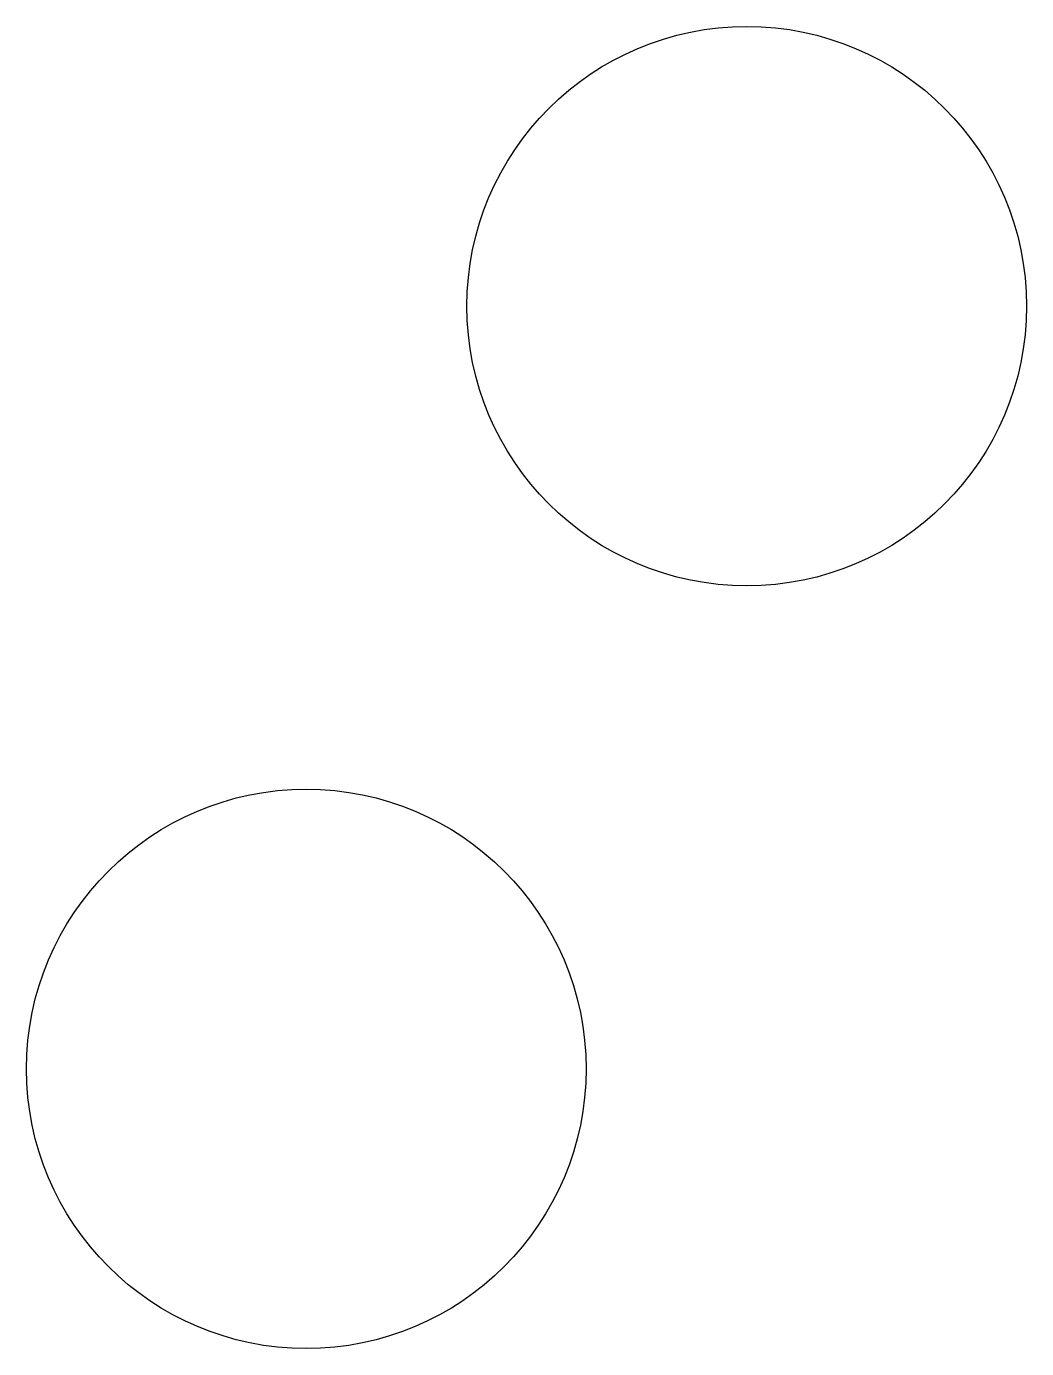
# Model space of a CAD drawing. Extents: x -5.8 to 2.2, y -4.3 to 6.3.
import ezdxf

# ---------------------------------------------------------------- set-up
doc = ezdxf.new("R2010")
doc.units = 0

msp = doc.modelspace()

# ---------------------------------------------------------------- linework, layer by layer
for centre in [(0, 4.09), (-3.542044, -2.045)]:
    msp.add_circle(centre, 2.25)

doc.saveas('drawing.dxf')
